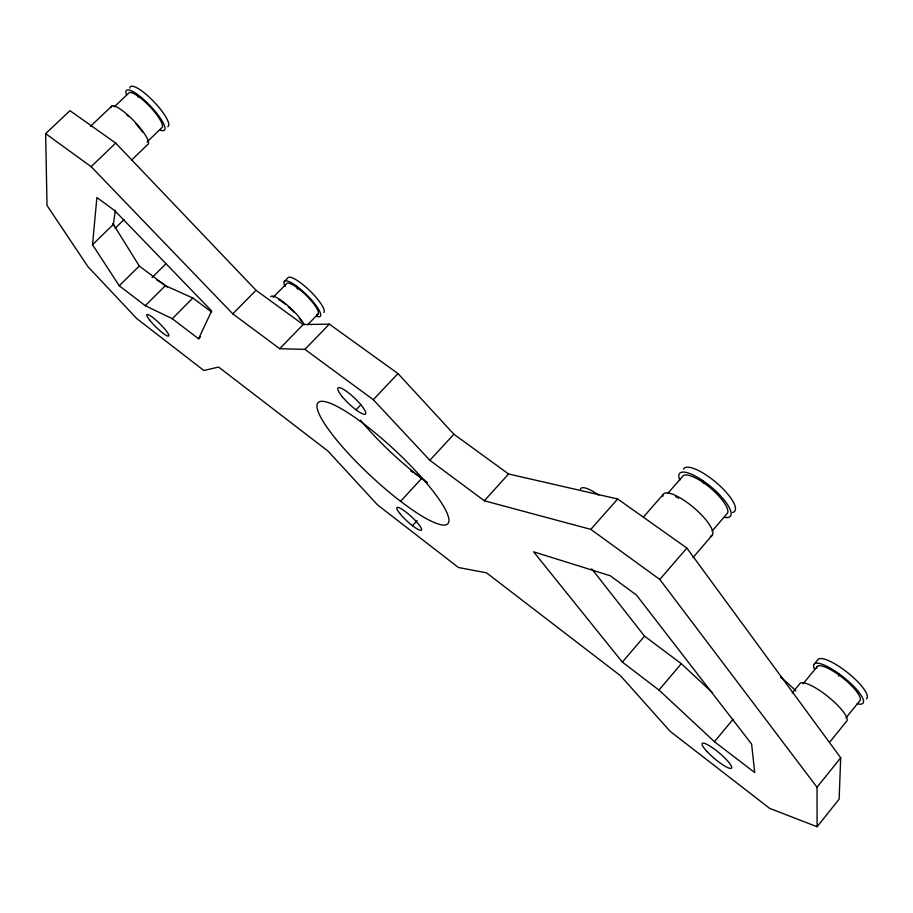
<?xml version="1.0" encoding="UTF-8"?>
<svg xmlns="http://www.w3.org/2000/svg" width="913" height="913" viewBox="0 0 913 913"><rect width="100%" height="100%" fill="white"/><g stroke="black" fill="none" stroke-linecap="round" stroke-linejoin="round"><path stroke-width="1.37" d="M838.602 676.077L838.682 673.532M840.69 757.801L839.15 799.137L817.101 826.744L769.682 808.382L670.142 731.347L620.555 675.78L486.492 572.816L458.429 567.509L377.571 504.935L327.95 451.045L218.606 367.06L203.85 370.495L136.859 318.66L88.013 266.756L47.008 205.459L45.65 133.652L69.959 110.656L115.689 143.09L256.017 290.277L303.139 324.56L329.319 324.126L397.965 373.554L453.909 434.234L508.575 473.995L617.656 498.977L686.861 548.051L840.69 757.801L817.021 787.257L817.101 826.744M92.51 244.718L96.904 197.505L114.741 210.652L211.633 310.945L198.578 338.78L172.26 318.705L145.27 305.684L119.261 285.769L92.51 244.718L113.383 224.358L115.335 210.252M829.552 742.36L846.248 721.692A30.072 7.464 38.8 0 0 829.552 697.886A30.072 7.464 38.8 0 0 800.142 683.289L792.21 692.944M846.031 717.789L859.475 701.15A27.367 7.133 38.6 0 0 841.66 677.058A27.367 7.133 38.6 0 0 816.679 668.111M814.43 663.865L818.242 659.232A31.247 8.24 38.5 0 1 849.193 673.92A31.247 8.24 38.5 0 1 866.3 698.959M803.029 683.848L817.42 666.33M714.468 741.721L658.992 690.068L622.335 662.096L533.591 551.817L610.272 575.772L636.475 595.082L751.616 744.049L754.709 772.546L714.468 741.721L733.002 719.341M658.992 690.068L681.303 663.683L712.562 692.773M622.335 662.096L644.532 636.156L591.727 568.81M712.037 531.138L727.376 513.311A29.056 8.742 40.2 0 0 709.321 487.12A29.056 8.742 40.2 0 0 682.399 476.654L667.939 493.191M693.024 557.546L712.402 535.007M817.021 787.257L659.791 579.447L686.861 548.051M643.688 516.747L663.1 494.549M45.65 133.652L91.129 166.668L232.781 313.844L279.698 348.709L304.942 349.371L373.28 399.689L429.852 460.3L484.312 500.769L590.825 529.38L617.656 498.977M484.312 500.769L508.575 473.995M412.505 525.717L417.161 520.627M400.602 501.283L421.715 478.366M429.852 460.3L453.909 434.234M356.047 409.846L360.761 404.858M373.28 399.689L397.965 373.554M304.942 349.371L329.319 324.126M279.698 348.709L303.139 324.56M307.818 324.606L318.158 313.946M284.194 281.603L287.732 277.997A25.028 5.912 44.3 0 1 309.051 290.003A25.028 5.912 44.3 0 1 323.932 312.474M273.204 297.273L286.465 283.76A21.912 5.113 44.3 0 1 307.122 296.326A21.912 5.113 44.3 0 1 316.868 314.54M198.578 338.78L200.54 336.783M232.781 313.844L256.017 290.277M172.26 318.705L192.86 298.026L211.576 312.041M145.27 305.684L165.39 285.643L192.86 298.026M152.06 277.575L165.938 263.811M119.261 285.769L139.267 266.003L113.383 224.358M115.141 228.273L124.1 219.531M147.039 141.994L161.601 127.934A24.012 5.752 46.3 0 0 150.679 107.506A24.012 5.752 46.3 0 0 129.087 92.749L114.319 106.821M131.598 160.072L147.621 144.596A26.374 6.014 46.2 0 0 132.944 119.934A26.374 6.014 46.2 0 0 111.009 107.551M91.129 166.668L115.689 143.09M90.421 126.405L111.774 106.079M590.825 529.38L659.791 579.447M644.532 636.156L681.303 663.683M139.267 266.003L165.39 285.643M136.402 93.719L138.331 97.292M295.892 285.643L297.638 289.25M702.942 480.717L703.284 483.297M427.364 482.509A88.356 19.15 43 0 1 360.43 420.128M410.724 471.017A41.462 8.411 42.6 0 1 412.961 472.341M415.141 473.733A41.462 8.411 42.6 0 1 423.723 479.907M156.751 279.983A37.992 6.893 44.5 0 1 167.296 287.104M278.648 299.498A21.98 4.885 44.2 0 1 285.461 304.326M288.211 306.665A21.98 4.885 44.2 0 1 294.054 312.292M299.236 318.238A21.98 4.885 44.2 0 1 301.336 321.079M285.187 286.556A25.05 5.843 44.3 0 1 293.039 283.738A25.05 5.843 44.3 0 1 316.434 306.015A25.05 5.843 44.3 0 1 316.343 316.218M270.739 296.793A24.069 5.352 44.2 0 1 285.621 303.801A24.069 5.352 44.2 0 1 304.166 324.32M112.835 223.491A23.008 4.245 45.3 0 1 114.387 226.401M126.827 114.958A24.08 5.489 46.2 0 1 128.642 116.556M135.775 123.7A24.08 5.489 46.2 0 1 142.462 131.997M126.371 94.655A27.436 6.574 46.3 0 1 150.588 106.17A27.436 6.574 46.3 0 1 159.558 129.794M129.806 88.082A27.413 6.653 46.4 0 1 152.893 100.692A27.413 6.653 46.4 0 1 167.775 126.69M580.406 489.242A27.926 7.281 41.2 0 1 598.711 495.131M814.464 669.126A31.282 8.149 38.6 0 1 844.331 677.834A31.282 8.149 38.6 0 1 857.239 703.763M675.529 496.626A29.159 8.365 40.3 0 1 678.747 498.201M679.843 480.215A33.21 9.997 40.2 0 1 710.873 486.72A33.21 9.997 40.2 0 1 724.466 517.363M683.495 469.168A33.176 10.1 40.1 0 1 717.652 483.799A33.176 10.1 40.1 0 1 732.568 512.49M662.77 496.33A31.944 9.164 40.3 0 1 693.412 507.377A31.944 9.164 40.3 0 1 710.28 536.342M780.604 677.172A47.271 11.355 39.4 0 1 795.862 690.97M400.43 514.224A16.651 3.093 42.6 0 0 421.213 530.293A16.651 3.093 42.6 0 0 405.954 512.056A16.651 3.093 42.6 0 0 400.43 514.224M335.436 438.502A88.744 17.632 43 0 0 446.423 524.655A88.744 17.632 43 0 0 367.037 426.405A88.744 17.632 43 0 0 335.436 438.502M342.249 396.687A18.979 4.029 43.4 0 0 365.462 414.034A18.979 4.029 43.4 0 0 347.511 392.076A18.979 4.029 43.4 0 0 342.249 396.687M149.492 319.87A15.247 2.534 44.4 0 0 168.254 336.121A15.247 2.534 44.4 0 0 155.701 319.892A15.247 2.534 44.4 0 0 149.492 319.87M706.982 751.513A19.139 3.698 40.1 0 0 731.404 768.255A19.139 3.698 40.1 0 0 712.323 747.633A19.139 3.698 40.1 0 0 706.982 751.513"/></g></svg>
